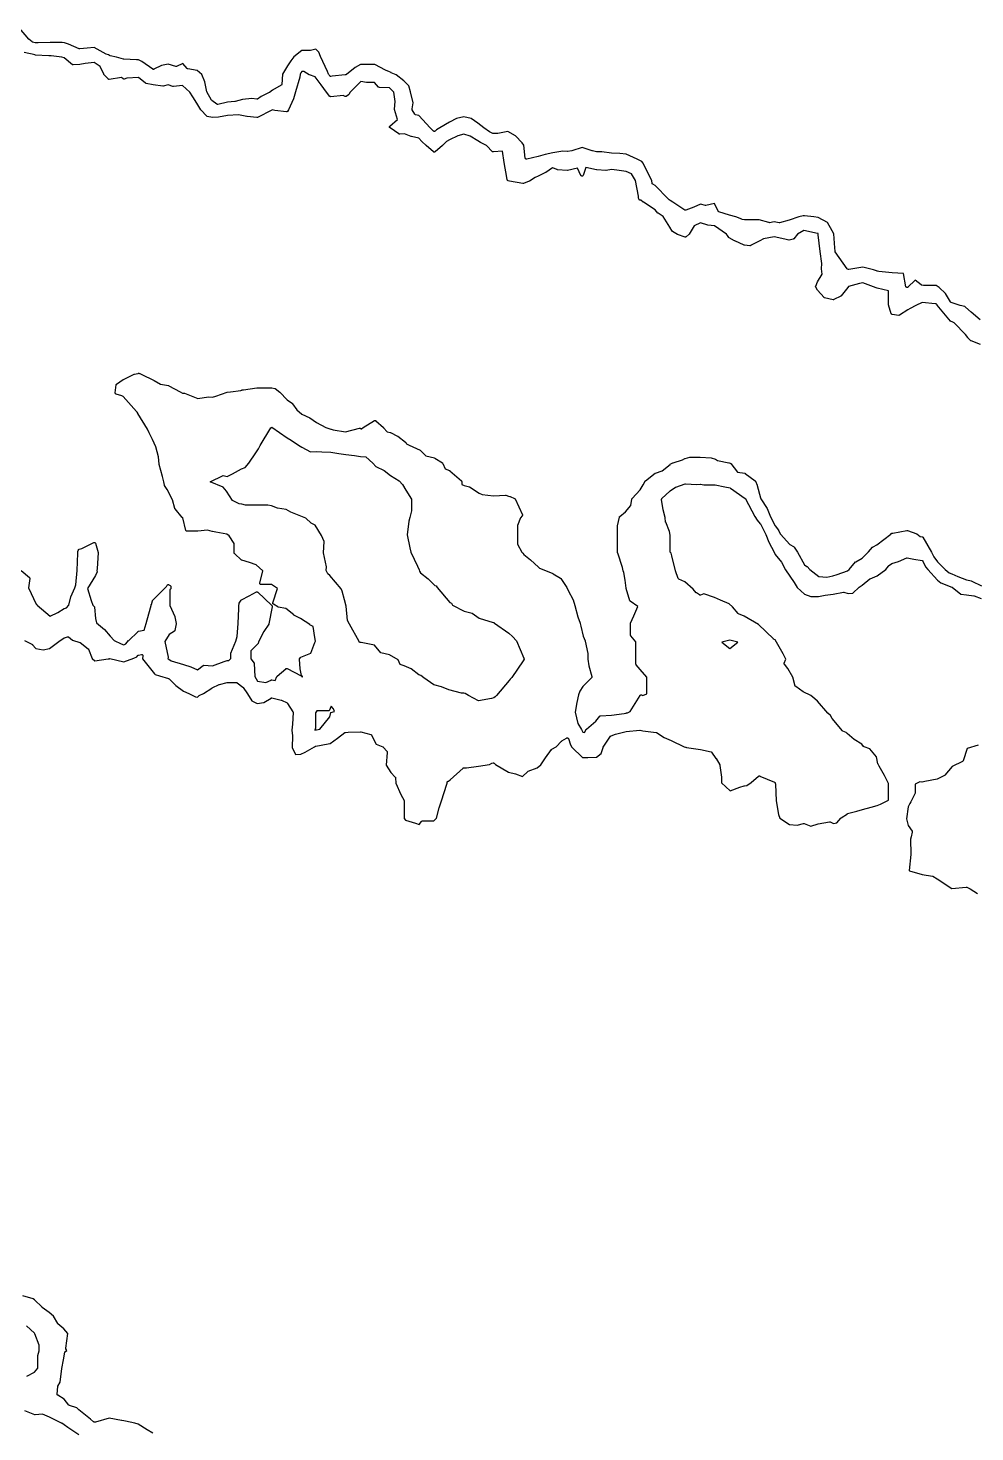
# Model space of a CAD drawing. Header units: millimetres. Extents: x 0 to 500, y 0 to 700.
# Drawn here: x 377.2 to 436.6, y 375.9 to 463.8 of the extents above; entities that cross this region are included whole.
import ezdxf

# ---------------------------------------------------------------- set-up
doc = ezdxf.new("R2010")
doc.units = ezdxf.units.MM
doc.layers.add('CORTE', color=1, linetype='Continuous')
doc.layers.add('GRABADO', color=5, linetype='Continuous')

msp = doc.modelspace()

# ---------------------------------------------------------------- linework, layer by layer
at = {"layer": 'CORTE'}
for points in [[(436.937, 443.998), (436.349, 444.233), (436.344, 444.235), (436.341, 444.237), (436.334, 444.241), (436.329, 444.246), (436.135, 444.433), (436.131, 444.437), (435.979, 444.633), (435.268, 445.355), (435.154, 445.434), (435.09, 445.449), (435.078, 445.453), (435.069, 445.459), (435.062, 445.464), (435.054, 445.471), (435.052, 445.474), (434.214, 446.479), (434.211, 446.484), (434.177, 446.541), (434.153, 446.563), (434.086, 446.563), (434.083, 446.563), (433.27, 446.638), (432.878, 446.457), (432.523, 446.272), (432.37, 446.181), (431.857, 445.845), (431.854, 445.843), (431.845, 445.838), (431.837, 445.836), (431.828, 445.833), (431.815, 445.833), (431.807, 445.833), (431.392, 445.889), (431.387, 445.89), (431.379, 445.892), (431.371, 445.896), (431.363, 445.9), (431.354, 445.907), (431.345, 445.917), (431.338, 445.928), (431.335, 445.934), (431.333, 445.938), (431.165, 446.5), (431.163, 446.505), (431.161, 446.519), (431.161, 447.374), (430.458, 447.535), (430.45, 447.538), (430.387, 447.567), (429.724, 447.802), (429.547, 447.865), (429.354, 447.822), (428.662, 447.631), (428.609, 447.584), (428.194, 447.059), (428.19, 447.055), (428.184, 447.05), (428.175, 447.044), (427.729, 446.817), (427.721, 446.814), (427.71, 446.811), (427.699, 446.811), (427.688, 446.811), (427.156, 446.934), (427.15, 446.936), (427.143, 446.939), (427.139, 446.941), (427.129, 446.947), (427.12, 446.955), (427.119, 446.957), (426.716, 447.411), (426.713, 447.414), (426.709, 447.419), (426.604, 447.601), (426.599, 447.611), (426.596, 447.622), (426.595, 447.632), (426.595, 447.641), (426.597, 447.655), (426.704, 447.925), (426.707, 447.93), (426.997, 448.405), (426.967, 448.745), (426.967, 448.749), (426.977, 449.079), (426.871, 449.84), (426.871, 449.841), (426.762, 450.886), (426.756, 450.947), (426.751, 450.955), (426.748, 450.956), (426.707, 450.962), (426.703, 450.962), (425.859, 451.158), (425.464, 450.914), (425.222, 450.624), (425.217, 450.618), (425.208, 450.611), (425.199, 450.606), (425.19, 450.603), (424.935, 450.546), (424.927, 450.544), (424.913, 450.544), (424.905, 450.546), (424.656, 450.601), (423.992, 450.749), (423.318, 450.629), (423.103, 450.506), (422.518, 450.205), (422.512, 450.202), (422.504, 450.199), (422.498, 450.198), (422.491, 450.197), (422.484, 450.197), (422.478, 450.197), (422.13, 450.235), (422.127, 450.236), (422.119, 450.237), (422.112, 450.24), (421.519, 450.499), (421.516, 450.501), (421.178, 450.688), (421.171, 450.692), (421.166, 450.696), (421.16, 450.702), (421.154, 450.709), (421.151, 450.712), (421.078, 450.835), (421.007, 450.914), (420.26, 451.432), (419.841, 451.49), (419.835, 451.491), (419.369, 451.637), (418.981, 451.435), (418.67, 450.929), (418.665, 450.922), (418.66, 450.917), (418.481, 450.754), (418.474, 450.749), (418.471, 450.747), (418.462, 450.743), (418.455, 450.741), (418.447, 450.739), (418.433, 450.738), (418.424, 450.739), (418.418, 450.74), (418.413, 450.742), (417.939, 450.901), (417.934, 450.903), (417.93, 450.905), (417.621, 451.091), (417.611, 451.098), (417.601, 451.109), (417.445, 451.358), (417.026, 452.029), (416.717, 452.231), (416.714, 452.233), (416.705, 452.24), (416.532, 452.448), (415.796, 452.915), (415.793, 452.917), (415.627, 453.044), (415.584, 453.049), (415.579, 453.05), (415.574, 453.051), (415.564, 453.055), (415.556, 453.06), (415.546, 453.066), (415.539, 453.074), (415.534, 453.08), (415.53, 453.087), (415.491, 453.166), (415.488, 453.174), (415.487, 453.181), (415.486, 453.19), (415.486, 453.196), (415.491, 453.296), (415.296, 454.279), (415.049, 454.694), (414.708, 454.851), (414.139, 454.93), (413.805, 454.962), (413.454, 454.912), (413.448, 454.911), (413.442, 454.911), (412.872, 454.943), (412.866, 454.944), (412.861, 454.945), (412.193, 455.098), (412.021, 454.604), (412.02, 454.601), (412.016, 454.592), (412.009, 454.583), (412.002, 454.574), (411.991, 454.566), (411.984, 454.563), (411.975, 454.559), (411.963, 454.556), (411.953, 454.555), (411.948, 454.555), (411.939, 454.555), (411.925, 454.559), (411.915, 454.564), (411.908, 454.568), (411.899, 454.575), (411.891, 454.584), (411.886, 454.592), (411.884, 454.595), (411.673, 455.05), (411.037, 454.916), (411.032, 454.915), (411.025, 454.914), (411.019, 454.915), (410.412, 454.957), (410.404, 454.958), (410.396, 454.961), (410.392, 454.962), (410.106, 455.086), (409.672, 454.794), (409.668, 454.792), (409.204, 454.557), (409.2, 454.556), (409.004, 454.481), (408.653, 454.244), (408.646, 454.239), (408.272, 454.095), (408.265, 454.093), (408.256, 454.091), (408.249, 454.09), (408.241, 454.09), (408.235, 454.091), (407.41, 454.232), (407.406, 454.233), (407.319, 454.259), (407.313, 454.261), (407.304, 454.265), (407.298, 454.269), (407.293, 454.272), (407.289, 454.276), (407.283, 454.282), (407.279, 454.287), (407.274, 454.295), (407.269, 454.306), (407.268, 454.311), (407.266, 454.316), (407.245, 454.462), (407.064, 455.402), (407.064, 455.405), (406.973, 456.112), (406.395, 456.069), (406.39, 456.069), (406.383, 456.069), (406.369, 456.072), (406.354, 456.079), (406.344, 456.087), (405.953, 456.468), (405.594, 456.661), (405.591, 456.663), (405.427, 456.772), (404.942, 457.052), (404.538, 457.18), (404.162, 457.085), (403.649, 456.824), (403.453, 456.716), (403.204, 456.474), (403.202, 456.472), (402.735, 456.076), (402.73, 456.072), (402.719, 456.065), (402.707, 456.061), (402.699, 456.059), (402.687, 456.058), (402.676, 456.059), (402.665, 456.061), (402.654, 456.066), (402.644, 456.072), (402.639, 456.076), (402.176, 456.47), (402.174, 456.471), (401.913, 456.724), (401.721, 456.931), (401.25, 457.044), (401.245, 457.046), (400.824, 457.215), (400.525, 457.185), (400.517, 457.184), (400.505, 457.185), (400.495, 457.187), (400.485, 457.191), (400.479, 457.194), (400.475, 457.197), (399.919, 457.578), (399.913, 457.582), (399.906, 457.589), (399.902, 457.594), (399.895, 457.604), (399.891, 457.612), (399.889, 457.617), (399.887, 457.626), (399.886, 457.635), (399.886, 457.645), (399.887, 457.656), (399.89, 457.666), (399.892, 457.67), (399.896, 457.68), (399.905, 457.691), (399.909, 457.696), (400.381, 458.107), (400.2, 458.737), (400.198, 458.75), (400.241, 459.24), (400.152, 459.827), (399.877, 460.086), (399.248, 460.113), (399.24, 460.114), (399.228, 460.117), (399.216, 460.122), (399.207, 460.128), (399.201, 460.133), (399.197, 460.137), (398.948, 460.416), (398.457, 460.416), (398.452, 460.416), (398.447, 460.417), (398.08, 460.49), (397.408, 459.818), (397.326, 459.67), (397.323, 459.666), (397.318, 459.658), (397.31, 459.65), (397.304, 459.645), (397.169, 459.554), (397.164, 459.552), (397.159, 459.549), (397.149, 459.545), (397.141, 459.544), (397.128, 459.542), (397.111, 459.545), (397.102, 459.548), (396.967, 459.608), (396.209, 459.532), (396.203, 459.532), (396.196, 459.532), (396.187, 459.534), (396.175, 459.537), (396.165, 459.542), (396.16, 459.546), (396.154, 459.55), (396.147, 459.556), (395.938, 459.818), (395.599, 460.28), (395.23, 460.783), (394.858, 460.905), (394.853, 460.907), (394.847, 460.91), (394.507, 461.114), (394.387, 461.114), (394.327, 461.033), (394.271, 460.95), (394.256, 460.766), (394.256, 460.764), (394.255, 460.758), (393.992, 459.842), (393.855, 459.408), (393.853, 459.403), (393.546, 458.718), (393.544, 458.715), (393.487, 458.616), (393.481, 458.608), (393.474, 458.602), (393.47, 458.598), (393.465, 458.594), (393.455, 458.589), (393.447, 458.586), (393.443, 458.584), (393.438, 458.583), (393.431, 458.582), (393.421, 458.582), (393.416, 458.582), (392.698, 458.678), (392.697, 458.678), (392.532, 458.707), (392.528, 458.705), (392.524, 458.703), (392.508, 458.691), (392.505, 458.689), (392.501, 458.687), (391.604, 458.236), (391.598, 458.232), (391.585, 458.229), (391.576, 458.228), (391.568, 458.228), (391.564, 458.228), (390.95, 458.299), (390.947, 458.3), (390.631, 458.357), (390.407, 458.398), (389.727, 458.357), (389.157, 458.254), (389.153, 458.254), (388.794, 458.234), (388.786, 458.234), (388.779, 458.235), (388.457, 458.297), (388.453, 458.298), (388.445, 458.3), (388.436, 458.305), (388.429, 458.309), (388.422, 458.315), (388.059, 458.702), (388.054, 458.708), (388.05, 458.714), (387.801, 459.136), (387.558, 459.53), (387.364, 459.815), (386.913, 460.24), (386.333, 460.165), (386.328, 460.165), (386.321, 460.165), (386.312, 460.166), (386.307, 460.167), (386.302, 460.169), (386.008, 460.28), (385.692, 460.2), (385.685, 460.198), (385.675, 460.198), (385.67, 460.198), (385.665, 460.198), (385.075, 460.28), (385.073, 460.28), (384.623, 460.363), (384.616, 460.365), (384.609, 460.367), (384.604, 460.37), (384.596, 460.374), (384.591, 460.378), (384.136, 460.742), (383.421, 460.694), (383.255, 460.641), (383.251, 460.64), (383.243, 460.638), (383.236, 460.638), (383.229, 460.638), (383.22, 460.639), (383.211, 460.641), (383.199, 460.646), (383.191, 460.651), (383.188, 460.654), (383.082, 460.739), (382.316, 460.612), (382.307, 460.611), (382.298, 460.612), (382.289, 460.614), (382.281, 460.616), (382.27, 460.621), (382.257, 460.63), (381.982, 460.926), (381.979, 460.93), (381.975, 460.935), (381.972, 460.941), (381.739, 461.426), (381.362, 461.686), (380.804, 461.609), (380.465, 461.544), (380.46, 461.544), (380.049, 461.524), (380.043, 461.524), (380.038, 461.525), (380.031, 461.526), (380.018, 461.53), (380.006, 461.536), (380.001, 461.54), (379.493, 461.976), (379.347, 462.013), (378.664, 462.092), (378.603, 462.092), (378.536, 462.09), (378.532, 462.09), (377.67, 462.146), (377.664, 462.147), (376.973, 462.304)], [(376.795, 429.837), (377.304, 429.401), (377.313, 429.393), (377.322, 429.379), (377.325, 429.37), (377.328, 429.361), (377.329, 429.35), (377.329, 429.34), (377.259, 428.751), (377.738, 427.745), (377.767, 427.715), (377.772, 427.708), (377.79, 427.676), (378.613, 426.992), (379.092, 427.213), (379.489, 427.465), (379.496, 427.469), (379.502, 427.471), (379.505, 427.473), (379.64, 427.51), (379.78, 427.664), (379.912, 428.19), (379.913, 428.197), (380.164, 428.762), (380.208, 428.958), (380.296, 429.856), (380.348, 430.922), (380.344, 430.955), (380.341, 431.006), (380.341, 431.013), (380.342, 431.023), (380.344, 431.031), (380.386, 431.143), (380.389, 431.149), (380.39, 431.151), (380.394, 431.156), (380.401, 431.165), (380.406, 431.17), (380.41, 431.173), (380.419, 431.179), (380.426, 431.182), (380.431, 431.184), (380.595, 431.233), (381.352, 431.597), (381.361, 431.6), (381.372, 431.602), (381.379, 431.603), (381.384, 431.603), (381.388, 431.602), (381.395, 431.602), (381.407, 431.599), (381.418, 431.593), (381.424, 431.589), (381.431, 431.584), (381.44, 431.575), (381.445, 431.567), (381.449, 431.56), (381.452, 431.552), (381.611, 430.98), (381.612, 430.975), (381.613, 430.966), (381.613, 430.96), (381.558, 429.965), (381.557, 429.959), (381.532, 429.847), (381.545, 429.748), (381.545, 429.738), (381.544, 429.728), (381.542, 429.719), (381.539, 429.712), (381.448, 429.53), (381.446, 429.527), (380.947, 428.728), (381.183, 427.973), (381.277, 427.669), (381.359, 427.599), (381.365, 427.594), (381.374, 427.581), (381.38, 427.57), (381.382, 427.562), (381.384, 427.556), (381.384, 427.55), (381.455, 426.828), (381.512, 426.557), (382.013, 426.156), (382.018, 426.151), (382.364, 425.736), (382.615, 425.465), (383.068, 425.243), (383.227, 425.197), (383.358, 425.26), (383.529, 425.453), (383.531, 425.456), (384.105, 426.013), (384.11, 426.019), (384.121, 426.026), (384.125, 426.028), (384.134, 426.033), (384.145, 426.035), (384.504, 426.097), (384.626, 426.535), (384.894, 427.5), (384.894, 427.503), (384.944, 427.643), (384.949, 427.709), (384.95, 427.715), (384.952, 427.721), (385.015, 427.937), (385.017, 427.941), (385.018, 427.944), (385.021, 427.951), (385.029, 427.962), (385.859, 428.792), (385.861, 428.794), (385.909, 428.834), (385.943, 428.918), (385.945, 428.922), (385.949, 428.93), (385.956, 428.939), (385.967, 428.949), (385.974, 428.953), (385.979, 428.956), (385.985, 428.959), (385.993, 428.962), (386.001, 428.963), (386.008, 428.964), (386.015, 428.964), (386.022, 428.964), (386.031, 428.962), (386.037, 428.96), (386.044, 428.958), (386.051, 428.954), (386.136, 428.903), (386.14, 428.9), (386.149, 428.893), (386.159, 428.881), (386.164, 428.871), (386.166, 428.866), (386.17, 428.857), (386.171, 428.844), (386.171, 428.734), (386.17, 428.721), (386.167, 428.712), (386.163, 428.702), (386.156, 428.693), (386.15, 428.686), (386.144, 428.68), (386.121, 428.662), (386.121, 427.643), (386.425, 426.959), (386.429, 426.951), (386.431, 426.942), (386.503, 426.527), (386.504, 426.521), (386.504, 426.51), (386.503, 426.503), (386.431, 426.091), (386.43, 426.081), (386.424, 426.069), (386.42, 426.062), (386.413, 426.053), (386.406, 426.046), (386.4, 426.041), (386.067, 425.828), (385.793, 425.389), (385.997, 424.412), (385.998, 424.4), (385.997, 424.391), (385.988, 424.32), (386.004, 424.304), (386.031, 424.297), (386.038, 424.295), (386.052, 424.289), (386.197, 424.18), (386.961, 423.951), (387.426, 423.812), (387.43, 423.81), (387.855, 423.625), (388.206, 423.893), (388.21, 423.896), (388.215, 423.899), (388.223, 423.902), (388.231, 423.904), (388.24, 423.906), (388.247, 423.907), (388.252, 423.907), (388.78, 423.873), (389.513, 424.151), (389.515, 424.152), (389.697, 424.213), (389.702, 424.214), (389.709, 424.215), (389.716, 424.216), (389.814, 424.216), (389.927, 424.324), (389.927, 424.637), (389.928, 424.646), (389.931, 424.656), (390.252, 425.428), (390.326, 425.71), (390.397, 426.52), (390.439, 427.472), (390.439, 427.63), (390.452, 427.776), (390.453, 427.782), (390.454, 427.787), (390.457, 427.797), (390.463, 427.808), (390.585, 427.986), (390.591, 427.994), (390.598, 428), (390.603, 428.004), (390.608, 428.007), (391.081, 428.259), (391.536, 428.502), (391.544, 428.506), (391.552, 428.508), (391.562, 428.511), (391.576, 428.511), (391.586, 428.509), (391.596, 428.506), (391.604, 428.503), (391.612, 428.498), (391.617, 428.494), (391.62, 428.492), (392.488, 427.682), (392.491, 427.679), (392.5, 427.669), (392.505, 427.66), (392.507, 427.654), (392.526, 427.602), (392.527, 427.598), (392.53, 427.586), (392.53, 427.572), (392.529, 427.565), (392.325, 426.504), (392.324, 426.497), (392.32, 426.484), (392.315, 426.476), (392.004, 426.034), (391.674, 425.375), (391.641, 425.276), (391.638, 425.27), (391.633, 425.261), (391.627, 425.254), (391.625, 425.251), (391.187, 424.812), (391.187, 424.317), (391.393, 424.045), (391.396, 424.04), (391.401, 424.03), (391.404, 424.017), (391.405, 424.01), (391.439, 423.203), (391.616, 422.919), (392.135, 422.836), (392.467, 422.983), (392.473, 422.986), (392.483, 422.989), (392.493, 422.99), (392.504, 422.99), (392.712, 422.953), (392.825, 423.207), (392.827, 423.213), (392.838, 423.228), (392.845, 423.235), (393.378, 423.692), (393.387, 423.699), (393.396, 423.702), (393.401, 423.704), (393.406, 423.706), (393.414, 423.707), (393.424, 423.708), (393.436, 423.707), (393.445, 423.705), (393.452, 423.703), (393.457, 423.7), (394.339, 423.246), (394.342, 423.244), (394.349, 423.24), (394.355, 423.235), (394.359, 423.231), (394.362, 423.227), (394.385, 423.195), (394.388, 423.192), (394.396, 423.192), (394.444, 423.2), (394.414, 423.209), (394.408, 423.211), (394.397, 423.216), (394.387, 423.223), (394.376, 423.234), (394.37, 423.242), (394.369, 423.245), (394.367, 423.248), (394.363, 423.256), (394.361, 423.265), (394.276, 423.676), (394.275, 423.681), (394.236, 424.29), (394.236, 424.297), (394.237, 424.306), (394.241, 424.32), (394.248, 424.332), (394.251, 424.337), (394.293, 424.391), (394.296, 424.394), (394.3, 424.398), (394.308, 424.405), (394.315, 424.408), (394.319, 424.411), (394.955, 424.665), (395.206, 425.33), (395.207, 425.331), (395.241, 425.413), (395.202, 425.644), (395.098, 426.335), (394.882, 426.449), (394.878, 426.452), (394.311, 426.84), (393.893, 427.056), (393.888, 427.059), (393.883, 427.063), (393.391, 427.456), (392.902, 427.554), (392.895, 427.556), (392.888, 427.559), (392.884, 427.561), (392.6, 427.731), (392.593, 427.735), (392.584, 427.743), (392.58, 427.747), (392.573, 427.756), (392.569, 427.766), (392.565, 427.776), (392.563, 427.786), (392.563, 427.791), (392.563, 427.8), (392.563, 427.805), (392.564, 427.81), (392.566, 427.817), (392.863, 428.708), (392.475, 428.966), (391.821, 428.966), (391.816, 428.967), (391.808, 428.968), (391.798, 428.971), (391.787, 428.975), (391.78, 428.98), (391.775, 428.984), (391.765, 428.993), (391.759, 429.003), (391.754, 429.011), (391.75, 429.024), (391.748, 429.036), (391.748, 429.051), (391.947, 429.825), (391.531, 430.207), (391.105, 430.357), (390.624, 430.486), (390.618, 430.487), (390.611, 430.49), (390.606, 430.494), (390.598, 430.498), (390.159, 430.908), (390.151, 430.917), (390.146, 430.926), (390.141, 430.934), (390.138, 430.948), (390.137, 430.957), (390.137, 431.532), (389.831, 432.022), (389.688, 432.127), (388.992, 432.256), (388.777, 432.295), (388.774, 432.296), (388.466, 432.381), (387.872, 432.302), (387.867, 432.301), (387.189, 432.301), (387.184, 432.302), (387.177, 432.303), (387.172, 432.304), (387.164, 432.306), (387.156, 432.31), (387.15, 432.314), (387.14, 432.322), (387.13, 432.332), (387.125, 432.341), (387.123, 432.347), (387.12, 432.353), (387.119, 432.358), (386.933, 433.14), (386.895, 433.166), (386.891, 433.169), (386.887, 433.173), (386.884, 433.177), (386.436, 433.713), (386.432, 433.718), (386.425, 433.73), (386.422, 433.739), (386.275, 434.269), (385.947, 434.912), (385.786, 435.177), (385.783, 435.182), (385.779, 435.191), (385.729, 435.392), (385.659, 435.727), (385.436, 436.497), (385.434, 436.503), (385.433, 436.513), (385.399, 436.972), (385.233, 437.605), (385.019, 438.05), (384.823, 438.477), (384.717, 438.708), (384.101, 439.693), (384.1, 439.694), (384.056, 439.769), (384.031, 439.81), (383.183, 440.739), (383.112, 440.791), (382.745, 440.894), (382.738, 440.896), (382.729, 440.9), (382.724, 440.903), (382.717, 440.908), (382.71, 440.915), (382.706, 440.92), (382.703, 440.924), (382.699, 440.929), (382.696, 440.935), (382.691, 440.948), (382.689, 440.962), (382.689, 440.971), (382.748, 441.469), (382.749, 441.476), (382.754, 441.491), (382.762, 441.503), (382.767, 441.51), (382.771, 441.514), (382.776, 441.518), (383.191, 441.816), (383.194, 441.818), (383.198, 441.82), (383.88, 442.147), (383.885, 442.149), (383.891, 442.151), (383.896, 442.152), (384.107, 442.186), (384.128, 442.196), (384.134, 442.199), (384.142, 442.201), (384.151, 442.203), (384.16, 442.203), (384.166, 442.203), (384.208, 442.199), (384.213, 442.198), (384.22, 442.196), (384.228, 442.194), (384.233, 442.191), (384.319, 442.145), (385.122, 441.76), (385.125, 441.758), (385.518, 441.523), (386.026, 441.429), (386.033, 441.428), (386.043, 441.424), (386.048, 441.421), (386.748, 441.034), (386.9, 440.965), (386.941, 440.957), (386.996, 440.964), (387.001, 440.964), (387.008, 440.964), (387.017, 440.963), (387.023, 440.962), (387.027, 440.96), (387.874, 440.633), (388.527, 440.734), (388.533, 440.735), (388.54, 440.735), (388.785, 440.711), (388.992, 440.771), (389.697, 441.017), (389.703, 441.019), (389.708, 441.02), (389.92, 441.041), (390.556, 441.117), (390.608, 441.146), (390.613, 441.149), (390.625, 441.154), (390.634, 441.155), (390.637, 441.156), (390.738, 441.164), (391.559, 441.287), (391.565, 441.288), (392.503, 441.288), (392.694, 441.259), (392.699, 441.258), (392.705, 441.256), (392.716, 441.252), (392.723, 441.247), (393.011, 441.027), (393.016, 441.024), (393.474, 440.542), (393.794, 440.302), (393.799, 440.298), (393.804, 440.293), (393.807, 440.289), (394.081, 439.906), (394.391, 439.646), (394.884, 439.409), (394.888, 439.407), (395.315, 439.122), (395.897, 438.811), (396.136, 438.716), (396.212, 438.71), (396.217, 438.709), (396.222, 438.708), (396.344, 438.669), (397.126, 438.525), (397.994, 438.765), (398.001, 438.767), (398.008, 438.767), (398.014, 438.768), (398.021, 438.767), (398.028, 438.766), (398.035, 438.765), (398.043, 438.762), (398.049, 438.759), (398.055, 438.755), (398.059, 438.752), (398.088, 438.729), (398.12, 438.722), (398.22, 438.803), (398.224, 438.806), (398.946, 439.239), (398.95, 439.241), (398.956, 439.244), (398.964, 439.246), (398.976, 439.248), (398.988, 439.248), (398.999, 439.246), (399.008, 439.244), (399.013, 439.241), (399.019, 439.238), (399.027, 439.233), (399.032, 439.229), (399.51, 438.798), (399.514, 438.794), (399.725, 438.54), (399.93, 438.491), (399.937, 438.488), (400.391, 438.271), (400.396, 438.268), (400.402, 438.264), (400.883, 437.879), (400.889, 437.874), (400.893, 437.869), (400.895, 437.866), (400.957, 437.775), (401.106, 437.699), (401.795, 437.389), (401.802, 437.385), (401.808, 437.38), (401.812, 437.377), (402.167, 437.03), (402.705, 436.896), (402.711, 436.894), (402.721, 436.89), (402.726, 436.887), (403.194, 436.583), (403.199, 436.58), (403.211, 436.569), (403.218, 436.559), (403.22, 436.554), (403.371, 436.22), (403.644, 436.11), (403.649, 436.108), (403.657, 436.103), (403.663, 436.098), (404.387, 435.461), (404.394, 435.453), (404.401, 435.442), (404.405, 435.432), (404.407, 435.423), (404.408, 435.416), (404.422, 435.233), (404.564, 435.177), (404.887, 435.09), (404.898, 435.086), (405.503, 434.699), (405.688, 434.61), (406.395, 434.521), (407.152, 434.569), (407.16, 434.569), (407.17, 434.567), (407.178, 434.565), (407.183, 434.563), (407.338, 434.494), (407.422, 434.487), (407.43, 434.486), (407.441, 434.483), (407.716, 434.365), (407.721, 434.362), (407.728, 434.358), (407.739, 434.349), (407.747, 434.337), (407.751, 434.331), (408.209, 433.341), (408.211, 433.336), (408.214, 433.327), (408.215, 433.316), (408.215, 433.301), (408.212, 433.291), (408.21, 433.282), (408.203, 433.27), (408.199, 433.264), (408.1, 433.146), (407.898, 432.663), (407.898, 431.488), (408.167, 431.004), (408.233, 430.926), (408.298, 430.847), (408.711, 430.516), (408.713, 430.515), (409.222, 430.057), (409.286, 429.999), (409.453, 429.919), (410.128, 429.649), (410.133, 429.646), (410.606, 429.363), (410.612, 429.359), (410.618, 429.354), (410.624, 429.348), (410.627, 429.343), (411.004, 428.778), (411.006, 428.774), (411.091, 428.603), (411.385, 428.015), (411.388, 428.009), (411.391, 428.001), (411.489, 427.647), (411.685, 426.943), (411.83, 426.537), (411.831, 426.533), (411.874, 426.353), (412.022, 425.728), (412.145, 425.433), (412.148, 425.426), (412.311, 424.648), (412.312, 424.64), (412.312, 424.298), (412.382, 423.878), (412.572, 423.196), (412.573, 423.186), (412.573, 423.175), (412.572, 423.166), (412.571, 423.16), (412.569, 423.153), (412.561, 423.139), (412.555, 423.131), (412.553, 423.129), (412.008, 422.569), (411.805, 422.291), (411.732, 422.05), (411.624, 421.574), (411.522, 420.96), (411.696, 420.264), (411.918, 419.881), (411.92, 419.877), (411.922, 419.873), (411.95, 419.794), (411.998, 419.707), (412.1, 419.697), (412.212, 419.887), (412.219, 419.895), (412.226, 419.902), (412.822, 420.403), (413.056, 420.712), (413.06, 420.718), (413.067, 420.724), (413.072, 420.728), (413.08, 420.734), (413.086, 420.736), (413.093, 420.739), (413.106, 420.743), (413.113, 420.743), (413.797, 420.784), (414.588, 420.879), (414.706, 420.915), (414.712, 420.917), (414.721, 420.918), (414.795, 420.926), (414.961, 421.014), (415.592, 422.023), (415.597, 422.032), (415.608, 422.042), (415.611, 422.045), (415.618, 422.049), (415.625, 422.053), (415.632, 422.056), (415.64, 422.058), (415.649, 422.06), (415.661, 422.06), (415.67, 422.058), (415.678, 422.056), (415.683, 422.055), (415.761, 422.023), (416.004, 422.12), (416.004, 423.153), (415.598, 423.64), (415.347, 423.944), (415.343, 423.949), (415.338, 423.957), (415.336, 423.962), (415.333, 423.97), (415.33, 423.984), (415.33, 424.292), (415.33, 424.593), (415.33, 425.376), (415.009, 425.762), (415.006, 425.766), (415.003, 425.771), (414.998, 425.78), (414.994, 425.795), (414.992, 425.804), (414.992, 426.52), (414.994, 426.529), (414.995, 426.534), (414.996, 426.539), (415.194, 427.015), (415.438, 427.599), (414.977, 427.915), (414.972, 427.919), (414.965, 427.926), (414.956, 427.937), (414.952, 427.945), (414.95, 427.95), (414.71, 428.718), (414.708, 428.725), (414.708, 428.73), (414.655, 429.236), (414.573, 429.729), (414.533, 429.825), (414.531, 429.832), (414.489, 430.032), (414.186, 430.941), (414.184, 430.949), (414.183, 430.957), (414.183, 432.644), (414.184, 432.652), (414.297, 433.198), (414.299, 433.207), (414.307, 433.224), (414.311, 433.23), (414.318, 433.238), (414.677, 433.525), (415.003, 433.917), (415.068, 434.308), (415.069, 434.312), (415.072, 434.323), (415.079, 434.338), (415.086, 434.346), (415.087, 434.347), (415.596, 434.902), (415.785, 435.212), (415.906, 435.443), (415.909, 435.449), (415.915, 435.458), (415.922, 435.464), (415.926, 435.468), (416.54, 435.939), (416.544, 435.942), (416.55, 435.945), (416.557, 435.948), (416.964, 436.085), (417.465, 436.496), (417.472, 436.5), (417.647, 436.588), (417.651, 436.59), (417.653, 436.591), (418.244, 436.787), (418.4, 436.856), (418.404, 436.859), (418.415, 436.862), (418.705, 436.939), (418.707, 436.939), (418.716, 436.941), (419.362, 436.941), (419.364, 436.941), (420.035, 436.903), (420.04, 436.903), (420.047, 436.902), (420.307, 436.83), (420.314, 436.828), (420.325, 436.822), (420.445, 436.745), (421.16, 436.593), (421.165, 436.592), (421.243, 436.563), (421.25, 436.56), (421.258, 436.554), (421.267, 436.547), (421.272, 436.541), (421.695, 436.007), (422.154, 435.944), (422.159, 435.943), (422.166, 435.941), (422.174, 435.938), (422.18, 435.934), (422.184, 435.932), (422.799, 435.468), (422.804, 435.464), (422.809, 435.458), (422.813, 435.453), (422.819, 435.444), (422.927, 435.185), (422.929, 435.18), (423.139, 434.393), (423.158, 434.329), (423.561, 433.739), (423.563, 433.735), (423.565, 433.731), (423.772, 433.216), (424.058, 432.637), (424.261, 432.363), (424.264, 432.358), (424.388, 432.117), (424.967, 431.482), (425.215, 431.34), (425.223, 431.336), (425.233, 431.327), (425.239, 431.32), (425.242, 431.315), (425.449, 431.001), (425.903, 430.204), (426.051, 430.095), (426.056, 430.09), (426.225, 429.906), (426.8, 429.475), (427.289, 429.438), (427.681, 429.509), (427.951, 429.59), (428.59, 429.832), (428.697, 429.906), (429.094, 430.383), (429.1, 430.389), (429.108, 430.395), (429.113, 430.398), (429.506, 430.618), (429.918, 431.013), (430.167, 431.312), (430.17, 431.316), (430.179, 431.324), (430.188, 431.33), (430.192, 431.332), (430.438, 431.454), (431.302, 432.124), (431.314, 432.145), (431.319, 432.152), (431.326, 432.16), (431.335, 432.167), (431.344, 432.172), (431.352, 432.176), (431.361, 432.179), (431.373, 432.18), (431.38, 432.18), (431.41, 432.178), (431.416, 432.178), (431.423, 432.176), (431.428, 432.175), (432.318, 432.353), (432.323, 432.354), (432.328, 432.354), (432.335, 432.354), (432.343, 432.353), (432.35, 432.351), (432.355, 432.35), (432.928, 432.143), (432.933, 432.142), (432.941, 432.137), (433.147, 431.979), (433.268, 431.965), (433.279, 431.963), (433.289, 431.958), (433.292, 431.957), (433.303, 431.951), (433.31, 431.943), (433.317, 431.936), (433.865, 430.997), (433.867, 430.994), (433.997, 430.699), (434.24, 430.382), (434.724, 429.906), (434.973, 429.707), (435.139, 429.643), (435.512, 429.472), (436.058, 429.26), (436.369, 429.188), (436.375, 429.186), (436.382, 429.183), (436.988, 428.876)], [(377.155, 379.36), (377.628, 379.612), (377.843, 379.855), (377.843, 380.65), (377.844, 380.66), (377.918, 380.948), (377.918, 381.306), (377.656, 382.014), (377.62, 382.063), (377.124, 382.509)], [(380.416, 375.693), (379.721, 376.148), (379.483, 376.324), (379.48, 376.326), (379.434, 376.366), (379.33, 376.417), (379.329, 376.417), (378.57, 376.799), (378.137, 376.983), (377.679, 376.936), (377.669, 376.936), (377.661, 376.937), (377.656, 376.938), (377.651, 376.94), (377.012, 377.19)]]:
    msp.add_lwpolyline(points, dxfattribs=at)
for points in [[(421.214, 424.96), (421.72, 425.364), (421.214, 425.474), (420.709, 425.364), (421.214, 424.96)], [(395.21, 419.834), (395.249, 419.859), (395.304, 419.868), (395.505, 419.913), (396.134, 420.668), (396.202, 420.944), (396.438, 421.008), (396.363, 421.188), (396.224, 421.354), (396.103, 421.062), (395.32, 421.062), (395.247, 420.937), (395.247, 419.957), (395.206, 419.846), (395.21, 419.834)]]:
    msp.add_lwpolyline(points, close=True, dxfattribs=at)
at = {"layer": 'GRABADO'}
for points in [[(436.914, 445.556), (436.354, 446.03), (436.353, 446.03), (435.99, 446.352), (435.945, 446.383), (435.657, 446.452), (435.653, 446.453), (435.085, 446.643), (435.077, 446.646), (435.07, 446.65), (435.067, 446.651), (435.062, 446.655), (435.053, 446.663), (435.047, 446.672), (434.729, 447.203), (434.333, 447.578), (434.159, 447.702), (433.37, 447.702), (433.364, 447.703), (433.244, 447.723), (433.237, 447.725), (433.226, 447.729), (433.215, 447.735), (432.843, 448.037), (432.381, 447.593), (432.375, 447.588), (432.37, 447.585), (432.361, 447.58), (432.35, 447.576), (432.343, 447.575), (432.335, 447.574), (432.325, 447.574), (432.314, 447.575), (432.302, 447.579), (432.293, 447.584), (432.287, 447.587), (432.281, 447.592), (432.276, 447.597), (432.268, 447.606), (432.262, 447.618), (432.258, 447.626), (432.092, 448.464), (431.402, 448.497), (431.401, 448.497), (430.549, 448.579), (430.546, 448.579), (430.463, 448.594), (430.46, 448.595), (430.455, 448.596), (430.401, 448.615), (430.23, 448.676), (429.548, 448.858), (428.668, 448.712), (428.662, 448.711), (428.654, 448.711), (428.652, 448.711), (428.644, 448.712), (428.602, 448.724), (428.598, 448.725), (428.59, 448.729), (428.579, 448.736), (428.568, 448.745), (427.823, 449.818), (427.816, 449.829), (427.812, 449.844), (427.811, 449.853), (427.805, 450.072), (427.727, 450.95), (427.633, 451.135), (427.329, 451.649), (426.748, 451.973), (426.473, 452.008), (425.888, 452.068), (425.846, 452.073), (425.808, 452.069), (425.549, 452.01), (424.942, 451.802), (424.33, 451.628), (424.324, 451.626), (424.316, 451.625), (424.306, 451.625), (424.299, 451.627), (423.992, 451.686), (423.696, 451.64), (423.691, 451.64), (423.682, 451.64), (423.674, 451.641), (423.669, 451.642), (423.057, 451.808), (422.305, 451.808), (422.132, 451.817), (422.127, 451.818), (421.987, 451.847), (421.982, 451.849), (421.978, 451.85), (421.595, 452.011), (421.194, 452.11), (421.192, 452.111), (420.524, 452.323), (420.518, 452.325), (420.509, 452.33), (420.499, 452.337), (420.488, 452.348), (420.483, 452.357), (420.481, 452.36), (420.247, 452.834), (419.714, 452.715), (419.711, 452.714), (419.705, 452.713), (419.692, 452.713), (419.684, 452.715), (419.681, 452.715), (419.368, 452.806), (418.966, 452.613), (418.963, 452.611), (418.459, 452.419), (418.455, 452.417), (418.447, 452.415), (418.44, 452.415), (418.435, 452.415), (418.427, 452.415), (418.421, 452.416), (418.413, 452.418), (418.408, 452.42), (418.402, 452.423), (418.396, 452.426), (417.648, 452.915), (417.468, 453.033), (417.415, 453.068), (417.411, 453.07), (417.403, 453.078), (417.347, 453.144), (416.537, 453.971), (416.388, 454.051), (416.386, 454.052), (416.377, 454.058), (416.369, 454.066), (416.366, 454.07), (416.363, 454.074), (416.357, 454.083), (416.355, 454.089), (416.352, 454.097), (416.32, 454.282), (416.006, 454.884), (416.005, 454.886), (415.791, 455.374), (415.698, 455.467), (415.62, 455.519), (415.405, 455.614), (414.709, 455.923), (414.324, 455.975), (413.799, 455.997), (413.796, 455.997), (413.189, 456.072), (412.872, 456.086), (412.867, 456.087), (412.597, 456.135), (412.591, 456.136), (411.951, 456.36), (411.315, 456.137), (411.31, 456.136), (411.303, 456.134), (411.032, 456.1), (411.027, 456.099), (411.023, 456.099), (410.743, 456.111), (410.111, 456.019), (409.641, 455.917), (409.191, 455.778), (408.483, 455.613), (408.474, 455.612), (408.465, 455.612), (408.457, 455.613), (408.448, 455.615), (408.437, 455.619), (408.429, 455.624), (408.418, 455.632), (408.409, 455.643), (408.402, 455.653), (408.398, 455.664), (408.396, 455.673), (408.395, 455.678), (408.302, 456.5), (408.188, 456.651), (407.785, 457.085), (407.306, 457.351), (406.679, 457.235), (406.674, 457.235), (406.394, 457.223), (406.388, 457.223), (406.381, 457.224), (406.374, 457.225), (406.364, 457.229), (406.358, 457.232), (406.157, 457.34), (405.798, 457.579), (405.796, 457.581), (405.422, 457.873), (404.999, 458.16), (404.54, 458.27), (404.076, 458.159), (403.65, 457.933), (403.028, 457.576), (402.828, 457.465), (402.739, 457.378), (402.735, 457.374), (402.728, 457.369), (402.72, 457.364), (402.709, 457.36), (402.702, 457.359), (402.696, 457.358), (402.687, 457.357), (402.677, 457.358), (402.666, 457.36), (402.653, 457.365), (402.64, 457.373), (402.538, 457.472), (402.537, 457.473), (402.429, 457.59), (401.721, 458.354), (401.511, 458.405), (401.505, 458.407), (401.5, 458.409), (401.492, 458.413), (401.483, 458.419), (401.474, 458.428), (401.468, 458.437), (401.302, 458.716), (401.299, 458.721), (401.296, 458.729), (401.292, 458.743), (401.292, 458.757), (401.293, 458.764), (401.36, 459.139), (401.188, 459.846), (401.097, 460.222), (400.785, 460.531), (400.296, 460.91), (399.986, 461.038), (399.983, 461.04), (399.876, 461.096), (399.63, 461.204), (399.628, 461.205), (398.964, 461.543), (398.073, 461.543), (397.721, 461.363), (397.177, 460.92), (397.172, 460.916), (397.164, 460.912), (397.157, 460.908), (397.149, 460.906), (397.143, 460.904), (397.137, 460.903), (397.11, 460.901), (396.286, 460.811), (396.209, 460.803), (396.205, 460.802), (396.197, 460.802), (396.188, 460.804), (396.183, 460.805), (396.175, 460.807), (396.167, 460.811), (396.163, 460.814), (396.16, 460.816), (396.151, 460.822), (396.144, 460.831), (396.104, 460.885), (396.069, 460.933), (396.065, 460.94), (396.062, 460.946), (395.995, 461.112), (395.55, 462.056), (395.548, 462.059), (395.45, 462.331), (395.254, 462.517), (394.938, 462.438), (394.933, 462.437), (394.927, 462.436), (394.377, 462.436), (393.892, 462.035), (393.703, 461.782), (393.487, 461.462), (393.173, 460.952), (393.126, 460.304), (393.124, 460.292), (393.118, 460.278), (393.114, 460.271), (393.106, 460.26), (393.097, 460.252), (393.093, 460.25), (393.09, 460.247), (392.537, 459.935), (392.349, 459.802), (392.344, 459.799), (391.827, 459.54), (391.614, 459.382), (391.61, 459.38), (391.601, 459.375), (391.589, 459.371), (391.58, 459.369), (391.573, 459.369), (391.566, 459.369), (391.56, 459.369), (391.261, 459.421), (390.658, 459.365), (390.2, 459.238), (390.195, 459.237), (390.187, 459.236), (389.73, 459.199), (389.122, 459.053), (389.116, 459.051), (389.105, 459.051), (389.1, 459.051), (389.091, 459.051), (389.083, 459.053), (389.078, 459.055), (389.071, 459.058), (389.065, 459.061), (389.06, 459.064), (388.745, 459.291), (388.736, 459.299), (388.729, 459.308), (388.727, 459.311), (388.433, 459.829), (388.43, 459.835), (388.428, 459.843), (388.426, 459.848), (388.31, 460.462), (388.114, 460.931), (387.832, 461.185), (387.235, 461.275), (387.223, 461.278), (387.212, 461.284), (387.205, 461.288), (387.198, 461.294), (387.194, 461.298), (386.919, 461.605), (386.525, 461.436), (386.519, 461.434), (386.511, 461.432), (386.505, 461.431), (386.498, 461.431), (386.488, 461.431), (386.48, 461.433), (386.009, 461.568), (385.598, 461.489), (385.118, 461.249), (385.112, 461.246), (385.106, 461.245), (385.1, 461.243), (385.091, 461.242), (385.084, 461.242), (385.079, 461.243), (385.07, 461.244), (385.061, 461.247), (385.057, 461.248), (385.05, 461.251), (385.044, 461.255), (384.364, 461.731), (384.143, 461.849), (384.021, 461.844), (384.018, 461.844), (383.228, 461.882), (383.22, 461.883), (383.213, 461.884), (382.762, 462.014), (382.361, 462.097), (382.355, 462.098), (382.346, 462.101), (382.339, 462.105), (382.335, 462.108), (382.272, 462.151), (382.125, 462.206), (382.12, 462.207), (381.366, 462.619), (380.927, 462.571), (380.46, 462.536), (380.455, 462.535), (380.444, 462.536), (380.432, 462.539), (379.763, 462.815), (379.51, 462.912), (379.362, 462.93), (378.603, 462.93), (377.861, 462.903), (377.857, 462.903), (377.67, 462.916), (377.664, 462.916), (377.508, 462.951), (377.502, 462.954), (377.494, 462.957), (377.487, 462.962), (377.483, 462.965), (377.27, 463.141), (377.265, 463.146), (376.692, 463.833)], [(376.994, 425.465), (377.495, 425.207), (377.502, 425.202), (377.511, 425.195), (377.715, 424.95), (378.176, 424.876), (378.57, 424.962), (379.227, 425.464), (379.232, 425.468), (379.409, 425.561), (379.484, 425.618), (379.488, 425.621), (379.495, 425.625), (379.501, 425.628), (379.686, 425.691), (379.689, 425.692), (379.697, 425.694), (379.708, 425.695), (379.715, 425.694), (379.72, 425.694), (379.729, 425.692), (379.738, 425.689), (379.749, 425.683), (380.013, 425.472), (380.477, 425.341), (380.482, 425.339), (380.489, 425.336), (380.496, 425.332), (380.5, 425.329), (380.997, 424.943), (381.002, 424.938), (381.006, 424.934), (381.012, 424.926), (381.016, 424.92), (381.017, 424.916), (381.247, 424.336), (381.405, 424.191), (382.255, 424.313), (382.263, 424.314), (382.27, 424.313), (382.297, 424.31), (382.317, 424.318), (382.32, 424.32), (382.328, 424.322), (382.339, 424.323), (382.351, 424.323), (382.359, 424.322), (383.228, 424.132), (383.859, 424.361), (384.036, 424.446), (384.107, 424.526), (384.114, 424.533), (384.121, 424.537), (384.127, 424.541), (384.134, 424.544), (384.142, 424.546), (384.33, 424.584), (384.342, 424.586), (384.353, 424.584), (384.364, 424.582), (384.373, 424.578), (384.377, 424.576), (384.383, 424.573), (384.39, 424.568), (384.396, 424.562), (384.403, 424.553), (384.408, 424.544), (384.411, 424.54), (384.413, 424.533), (384.415, 424.524), (384.417, 424.515), (384.417, 424.506), (384.398, 424.315), (385.142, 423.366), (385.186, 423.323), (385.463, 423.254), (385.465, 423.253), (386.034, 423.073), (386.038, 423.072), (386.049, 423.068), (386.06, 423.06), (386.495, 422.648), (386.977, 422.289), (387.311, 422.137), (387.722, 421.94), (387.842, 421.916), (387.924, 421.994), (387.93, 421.998), (387.936, 422.002), (387.94, 422.005), (388.22, 422.135), (388.75, 422.482), (388.754, 422.484), (389.21, 422.708), (389.218, 422.712), (389.704, 422.824), (389.71, 422.825), (389.716, 422.825), (390.289, 422.825), (390.291, 422.825), (390.297, 422.825), (390.309, 422.822), (390.32, 422.818), (390.328, 422.813), (390.69, 422.542), (390.695, 422.537), (390.703, 422.529), (390.707, 422.524), (390.97, 422.109), (391.246, 421.674), (391.582, 421.503), (392.009, 421.582), (392.459, 421.852), (392.464, 421.855), (392.473, 421.859), (392.485, 421.862), (392.495, 421.863), (392.5, 421.863), (392.507, 421.862), (392.514, 421.861), (393.091, 421.722), (393.097, 421.721), (393.106, 421.717), (393.457, 421.544), (393.464, 421.54), (393.472, 421.534), (393.478, 421.529), (393.482, 421.524), (393.485, 421.52), (393.822, 420.996), (393.824, 420.993), (393.829, 420.984), (393.832, 420.971), (393.833, 420.962), (393.833, 420.956), (393.805, 420.207), (393.756, 419.846), (393.803, 419.493), (393.805, 419.489), (393.805, 419.477), (393.775, 418.75), (393.989, 418.322), (394.332, 418.335), (394.598, 418.461), (395.179, 418.798), (395.237, 418.835), (395.243, 418.838), (395.249, 418.841), (395.255, 418.843), (395.261, 418.845), (396.045, 418.979), (396.17, 419.007), (396.615, 419.343), (397.085, 419.69), (397.09, 419.694), (397.097, 419.697), (397.101, 419.699), (397.112, 419.703), (397.123, 419.704), (397.299, 419.712), (398.054, 419.747), (398.057, 419.747), (398.067, 419.747), (398.074, 419.745), (398.713, 419.568), (398.725, 419.564), (398.734, 419.557), (398.742, 419.551), (398.749, 419.543), (398.754, 419.537), (398.757, 419.532), (399.036, 418.973), (399.463, 418.802), (399.467, 418.8), (399.473, 418.797), (399.48, 418.792), (399.486, 418.786), (399.728, 418.496), (399.733, 418.489), (399.738, 418.479), (399.741, 418.473), (399.744, 418.463), (399.745, 418.453), (399.745, 418.445), (399.67, 417.641), (399.967, 417.184), (400.244, 416.899), (400.247, 416.895), (400.252, 416.889), (400.256, 416.882), (400.26, 416.871), (400.262, 416.867), (400.263, 416.862), (400.264, 416.855), (400.286, 416.528), (400.585, 415.813), (400.795, 415.434), (400.797, 415.431), (400.8, 415.424), (400.802, 415.414), (400.804, 415.404), (400.804, 415.397), (400.797, 415.263), (400.797, 414.313), (400.879, 414.21), (401.504, 414.022), (401.507, 414.021), (401.735, 413.93), (401.878, 414.125), (401.884, 414.131), (401.891, 414.137), (401.897, 414.141), (401.903, 414.144), (401.914, 414.149), (401.929, 414.152), (402.656, 414.152), (402.827, 414.325), (402.987, 414.973), (402.988, 414.976), (403.137, 415.423), (403.482, 416.458), (403.49, 416.518), (403.493, 416.572), (403.494, 416.581), (403.497, 416.592), (403.503, 416.605), (403.513, 416.618), (403.522, 416.625), (403.531, 416.631), (403.54, 416.635), (403.543, 416.637), (403.581, 416.649), (403.692, 416.719), (404.489, 417.46), (404.494, 417.465), (404.501, 417.469), (404.508, 417.473), (404.516, 417.476), (404.522, 417.478), (404.531, 417.48), (404.536, 417.48), (404.709, 417.487), (405.455, 417.579), (406.15, 417.694), (406.295, 417.771), (406.305, 417.775), (406.378, 417.791), (406.381, 417.791), (406.393, 417.793), (406.405, 417.791), (406.412, 417.79), (406.421, 417.787), (406.428, 417.783), (406.434, 417.78), (406.441, 417.775), (406.444, 417.772), (406.488, 417.729), (406.49, 417.726), (406.529, 417.681), (407.346, 417.213), (407.78, 417.114), (407.785, 417.113), (408.228, 416.945), (408.552, 417.252), (408.556, 417.255), (408.56, 417.258), (408.569, 417.263), (408.575, 417.266), (409.134, 417.472), (409.375, 417.673), (409.658, 418.109), (409.659, 418.111), (410.04, 418.629), (410.044, 418.633), (410.047, 418.637), (410.055, 418.643), (410.061, 418.647), (410.324, 418.794), (410.667, 419.154), (410.674, 419.16), (410.679, 419.163), (410.986, 419.348), (410.993, 419.351), (411.001, 419.354), (411.005, 419.356), (411.014, 419.358), (411.022, 419.358), (411.027, 419.358), (411.034, 419.358), (411.042, 419.356), (411.048, 419.354), (411.056, 419.351), (411.07, 419.343), (411.079, 419.335), (411.085, 419.328), (411.091, 419.317), (411.094, 419.311), (411.232, 418.931), (411.314, 418.78), (411.982, 418.138), (412.305, 418.122), (412.849, 418.147), (413.144, 418.382), (413.27, 418.756), (413.273, 418.765), (413.279, 418.775), (413.743, 419.459), (413.745, 419.462), (413.751, 419.47), (413.758, 419.475), (413.762, 419.479), (413.772, 419.484), (413.777, 419.486), (414.052, 419.587), (414.055, 419.589), (414.713, 419.758), (414.719, 419.759), (415.58, 419.833), (415.585, 419.833), (415.591, 419.832), (415.67, 419.82), (415.768, 419.799), (416.595, 419.705), (416.601, 419.704), (416.608, 419.702), (416.616, 419.698), (416.621, 419.695), (417.109, 419.388), (417.541, 419.186), (418.357, 418.802), (418.429, 418.771), (418.449, 418.767), (418.45, 418.767), (418.492, 418.756), (419.372, 418.635), (419.375, 418.634), (420.036, 418.482), (420.042, 418.48), (420.053, 418.475), (420.061, 418.47), (420.069, 418.464), (420.076, 418.456), (420.347, 418.061), (420.349, 418.059), (420.582, 417.66), (420.586, 417.653), (420.589, 417.643), (420.591, 417.636), (420.683, 416.899), (420.683, 416.544), (421.232, 416.039), (421.848, 416.261), (422.118, 416.358), (422.121, 416.359), (422.126, 416.36), (422.132, 416.361), (422.289, 416.373), (422.562, 416.57), (423.021, 416.958), (423.026, 416.962), (423.032, 416.965), (423.037, 416.968), (423.043, 416.97), (423.05, 416.972), (423.058, 416.974), (423.067, 416.974), (423.076, 416.974), (423.083, 416.973), (423.089, 416.971), (423.095, 416.969), (424.012, 416.581), (424.017, 416.579), (424.023, 416.576), (424.03, 416.572), (424.036, 416.569), (424.045, 416.561), (424.052, 416.552), (424.056, 416.546), (424.059, 416.541), (424.063, 416.532), (424.064, 416.527), (424.065, 416.522), (424.066, 416.514), (424.068, 416.451), (424.116, 415.408), (424.274, 414.558), (424.36, 414.336), (424.946, 413.93), (425.441, 413.885), (425.827, 413.988), (425.834, 413.99), (425.844, 413.99), (425.848, 413.99), (425.858, 413.99), (425.868, 413.987), (426.295, 413.83), (426.753, 413.968), (426.758, 413.969), (427.462, 414.095), (427.468, 414.097), (427.485, 414.097), (427.492, 414.096), (427.498, 414.094), (427.505, 414.092), (427.509, 414.09), (427.709, 413.99), (427.926, 414.034), (428.178, 414.335), (428.183, 414.341), (428.191, 414.348), (428.582, 414.6), (428.589, 414.605), (428.602, 414.61), (429.187, 414.773), (429.531, 414.868), (430.082, 415.02), (430.455, 415.124), (430.669, 415.203), (431.155, 415.445), (431.155, 416.493), (430.903, 416.998), (430.576, 417.586), (430.509, 417.707), (430.507, 417.711), (430.504, 417.717), (430.503, 417.723), (430.408, 418.178), (429.998, 418.67), (429.634, 418.795), (429.631, 418.796), (429.623, 418.799), (429.613, 418.807), (429.609, 418.81), (429.602, 418.817), (429.498, 418.973), (429.02, 419.26), (429.015, 419.263), (428.579, 419.637), (428.509, 419.685), (428.306, 419.776), (428.301, 419.778), (428.292, 419.784), (428.284, 419.789), (428.278, 419.796), (427.64, 420.562), (427.637, 420.566), (427.516, 420.759), (427.356, 420.904), (427.352, 420.908), (426.72, 421.666), (426.551, 421.801), (426.297, 422.005), (425.811, 422.238), (425.805, 422.241), (425.346, 422.571), (425.34, 422.576), (425.33, 422.586), (425.325, 422.594), (425.322, 422.599), (425.318, 422.607), (425.167, 423.152), (424.858, 423.709), (424.635, 423.976), (424.632, 423.98), (424.63, 423.985), (424.624, 423.994), (424.622, 424.003), (424.621, 424.008), (424.62, 424.017), (424.62, 424.027), (424.621, 424.036), (424.622, 424.041), (424.624, 424.047), (424.73, 424.289), (424.554, 424.616), (424.133, 425.355), (424.132, 425.356), (424.058, 425.495), (423.956, 425.553), (423.95, 425.557), (423.943, 425.563), (423.021, 426.459), (422.107, 426.978), (421.754, 427.134), (421.744, 427.139), (421.733, 427.149), (421.378, 427.575), (421.173, 427.763), (420.623, 427.996), (420.261, 428.149), (419.59, 428.386), (419.386, 428.304), (419.381, 428.303), (419.377, 428.302), (419.37, 428.301), (419.36, 428.3), (419.354, 428.301), (419.348, 428.301), (419.34, 428.303), (419.332, 428.306), (419.326, 428.309), (419.322, 428.311), (419.124, 428.444), (419.121, 428.446), (419.116, 428.45), (419.11, 428.456), (418.919, 428.685), (418.394, 429.126), (418.009, 429.311), (418.003, 429.314), (417.996, 429.319), (417.99, 429.324), (417.979, 429.335), (417.973, 429.347), (417.971, 429.352), (417.815, 429.821), (417.814, 429.824), (417.577, 430.774), (417.531, 430.925), (417.496, 430.967), (417.492, 430.972), (417.486, 430.982), (417.481, 430.994), (417.478, 431.008), (417.478, 432.066), (417.437, 432.287), (417.194, 432.868), (417.192, 432.877), (417.191, 432.882), (417.154, 433.171), (417.03, 433.654), (417.029, 433.657), (416.933, 434.291), (416.933, 434.302), (416.935, 434.311), (416.938, 434.323), (416.947, 434.341), (416.956, 434.35), (417.457, 434.822), (417.46, 434.825), (417.465, 434.83), (417.808, 435.065), (417.815, 435.069), (417.821, 435.071), (418.414, 435.28), (418.419, 435.282), (418.424, 435.282), (418.433, 435.283), (418.44, 435.283), (419.153, 435.233), (419.359, 435.246), (419.364, 435.246), (419.369, 435.246), (419.587, 435.218), (420.293, 435.218), (420.3, 435.217), (420.903, 435.089), (421.23, 435.02), (421.235, 435.019), (421.246, 435.015), (421.254, 435.011), (421.257, 435.009), (422.179, 434.358), (422.185, 434.353), (422.191, 434.347), (422.192, 434.346), (422.201, 434.338), (422.206, 434.328), (422.787, 433.223), (422.935, 432.999), (423.127, 432.768), (423.13, 432.764), (423.132, 432.76), (423.464, 432.105), (423.663, 431.627), (423.986, 430.998), (423.987, 430.996), (424.058, 430.839), (424.445, 430.374), (424.45, 430.368), (424.708, 429.889), (424.981, 429.491), (425.25, 429.1), (425.439, 428.786), (425.886, 428.366), (426.29, 428.219), (426.765, 428.219), (427.185, 428.302), (427.188, 428.303), (427.688, 428.359), (428.336, 428.481), (428.341, 428.481), (428.348, 428.482), (428.354, 428.482), (428.361, 428.481), (428.633, 428.407), (428.919, 428.423), (429.321, 428.794), (429.325, 428.797), (429.329, 428.8), (429.507, 428.919), (430, 429.314), (430.003, 429.316), (430.01, 429.32), (430.015, 429.323), (430.441, 429.509), (430.998, 429.904), (431.155, 430.126), (431.161, 430.133), (431.168, 430.138), (431.362, 430.278), (431.365, 430.28), (431.372, 430.284), (431.38, 430.287), (431.794, 430.42), (432.303, 430.635), (432.308, 430.637), (432.315, 430.639), (432.324, 430.641), (432.338, 430.641), (432.745, 430.555), (433.267, 430.476), (433.275, 430.475), (433.29, 430.47), (433.296, 430.466), (433.303, 430.461), (433.313, 430.452), (433.319, 430.445), (433.322, 430.439), (433.324, 430.435), (433.482, 430.081), (433.621, 429.899), (434.234, 429.244), (434.446, 429.075), (435.135, 428.807), (435.14, 428.805), (435.145, 428.802), (435.152, 428.797), (435.154, 428.796), (435.687, 428.358), (436.042, 428.329), (436.045, 428.329), (436.515, 428.254), (436.52, 428.253), (436.525, 428.251), (436.981, 428.089)], [(436.788, 418.898), (436.089, 418.687), (435.836, 417.927), (435.835, 417.925), (435.829, 417.911), (435.822, 417.902), (435.816, 417.895), (435.807, 417.888), (435.8, 417.883), (435.157, 417.574), (434.695, 417.021), (434.691, 417.018), (434.685, 417.012), (434.677, 417.007), (434.215, 416.77), (434.213, 416.769), (434.205, 416.765), (433.438, 416.634), (433.277, 416.586), (433.27, 416.584), (433.261, 416.583), (433.255, 416.583), (433.249, 416.583), (433.128, 416.601), (432.841, 416.463), (432.841, 415.913), (432.838, 415.901), (432.835, 415.892), (432.57, 415.361), (432.494, 415.247), (432.403, 415.029), (432.28, 414.291), (432.399, 413.862), (432.641, 413.514), (432.643, 413.51), (432.647, 413.504), (432.65, 413.495), (432.652, 413.487), (432.653, 413.478), (432.653, 413.469), (432.652, 413.46), (432.585, 413.159), (432.584, 413.155), (432.536, 413.009), (432.572, 412.066), (432.572, 412.06), (432.456, 411.043), (432.487, 411.021), (433.273, 410.801), (433.92, 410.698), (433.927, 410.697), (433.936, 410.694), (433.938, 410.693), (433.943, 410.691), (434.221, 410.531), (434.223, 410.53), (435.129, 409.916), (436.03, 410.014), (436.036, 410.014), (436.041, 410.014), (436.047, 410.014), (436.055, 410.012), (436.064, 410.009), (436.273, 409.906), (436.742, 409.608)], [(385.037, 375.794), (384.685, 375.994), (384.129, 376.365), (383.925, 376.419), (383.327, 376.55), (383.224, 376.572), (383.093, 376.579), (383.088, 376.58), (382.311, 376.729), (381.451, 376.481), (381.443, 376.48), (381.433, 376.479), (381.376, 376.483), (381.37, 376.483), (381.362, 376.485), (381.355, 376.487), (381.349, 376.489), (381.343, 376.493), (381.336, 376.497), (381.332, 376.5), (381.137, 376.67), (380.406, 377.254), (380.404, 377.257), (380.279, 377.376), (379.819, 377.534), (379.814, 377.536), (379.81, 377.538), (379.803, 377.542), (379.797, 377.547), (379.793, 377.55), (379.789, 377.554), (379.479, 377.927), (379.083, 378.165), (379.077, 378.169), (379.07, 378.175), (379.065, 378.18), (379.056, 378.192), (379.051, 378.205), (379.049, 378.214), (379.048, 378.219), (379.047, 378.224), (379.047, 378.232), (379.088, 378.724), (379.089, 378.731), (379.094, 378.745), (379.241, 378.997), (379.334, 379.839), (379.454, 380.381), (379.528, 380.866), (379.531, 380.876), (379.535, 380.885), (379.537, 380.89), (379.543, 380.898), (379.551, 380.906), (379.556, 380.91), (379.56, 380.913), (379.644, 380.967), (379.596, 381.07), (379.593, 381.076), (379.592, 381.083), (379.589, 381.093), (379.589, 381.107), (379.59, 381.113), (379.725, 382.028), (379.475, 382.328), (379.097, 382.648), (379.091, 382.653), (379.086, 382.66), (379.083, 382.664), (378.818, 383.114), (378.555, 383.359), (378.111, 383.674), (378.107, 383.676), (378.102, 383.681), (377.631, 384.157), (377.539, 384.204), (376.895, 384.403)]]:
    msp.add_lwpolyline(points, dxfattribs=at)
msp.add_lwpolyline([(403.59, 422.375), (403.132, 422.558), (402.655, 422.673), (402.033, 423.121), (401.852, 423.265), (401.725, 423.303), (401.246, 423.686), (400.807, 423.862), (400.555, 423.963), (400.417, 424.239), (399.879, 424.562), (399.331, 424.694), (398.941, 425.161), (398.097, 425.329), (398.005, 425.338), (397.987, 425.388), (397.381, 426.479), (397.246, 426.721), (397.164, 427.613), (397.056, 428), (396.92, 428.546), (396.841, 428.697), (396.151, 429.525), (396.006, 429.634), (395.901, 429.836), (395.927, 430.086), (395.746, 430.957), (395.794, 431.661), (395.615, 432.038), (395.223, 432.695), (394.977, 432.814), (394.637, 433.12), (394.322, 433.246), (393.703, 433.493), (393.398, 433.677), (392.868, 433.756), (392.476, 433.898), (392.261, 433.949), (390.863, 433.949), (390.63, 434.005), (390.461, 434.032), (390.048, 434.238), (389.658, 434.823), (389.448, 435.076), (388.631, 435.402), (389.454, 435.796), (389.709, 435.728), (390.043, 435.906), (390.613, 436.21), (390.835, 436.299), (391.057, 436.565), (391.508, 437.215), (391.665, 437.479), (391.779, 437.67), (392.444, 438.788), (392.512, 438.821), (393.464, 438.149), (393.72, 438.004), (394.177, 437.696), (394.386, 437.583), (394.939, 437.284), (395.276, 437.31), (395.634, 437.283), (396.21, 437.26), (396.703, 437.181), (397.139, 437.111), (397.69, 437.045), (398.063, 436.987), (398.403, 436.974), (398.833, 436.572), (399.028, 436.354), (399.547, 436.105), (399.951, 435.807), (400.478, 435.466), (400.706, 435.226), (400.899, 434.879), (401.25, 434.318), (401.25, 433.585), (401.155, 433.168), (401.103, 432.938), (400.983, 432.076), (401.151, 431.269), (401.21, 430.986), (401.633, 430.117), (401.731, 429.881), (401.766, 429.81), (401.82, 429.702), (402.302, 429.317), (402.724, 428.902), (402.798, 428.886), (402.871, 428.784), (403.658, 427.84), (403.759, 427.806), (403.84, 427.684), (404.566, 427.288), (405.066, 427.179), (405.501, 426.853), (406.383, 426.589), (406.422, 426.582), (406.441, 426.566), (406.455, 426.554), (407.367, 425.928), (407.582, 425.707), (407.837, 425.446), (408.296, 424.344), (408.325, 424.284), (408.255, 424.187), (407.551, 423.133), (407.451, 423.032), (407.374, 422.956), (406.595, 422.021), (406.515, 421.924), (406.423, 421.869), (406.265, 421.822), (405.454, 421.682), (404.827, 422.005), (404.633, 422.145), (404.533, 422.162), (404.39, 422.162), (403.59, 422.375)], close=True, dxfattribs=at)

doc.saveas('drawing.dxf')
